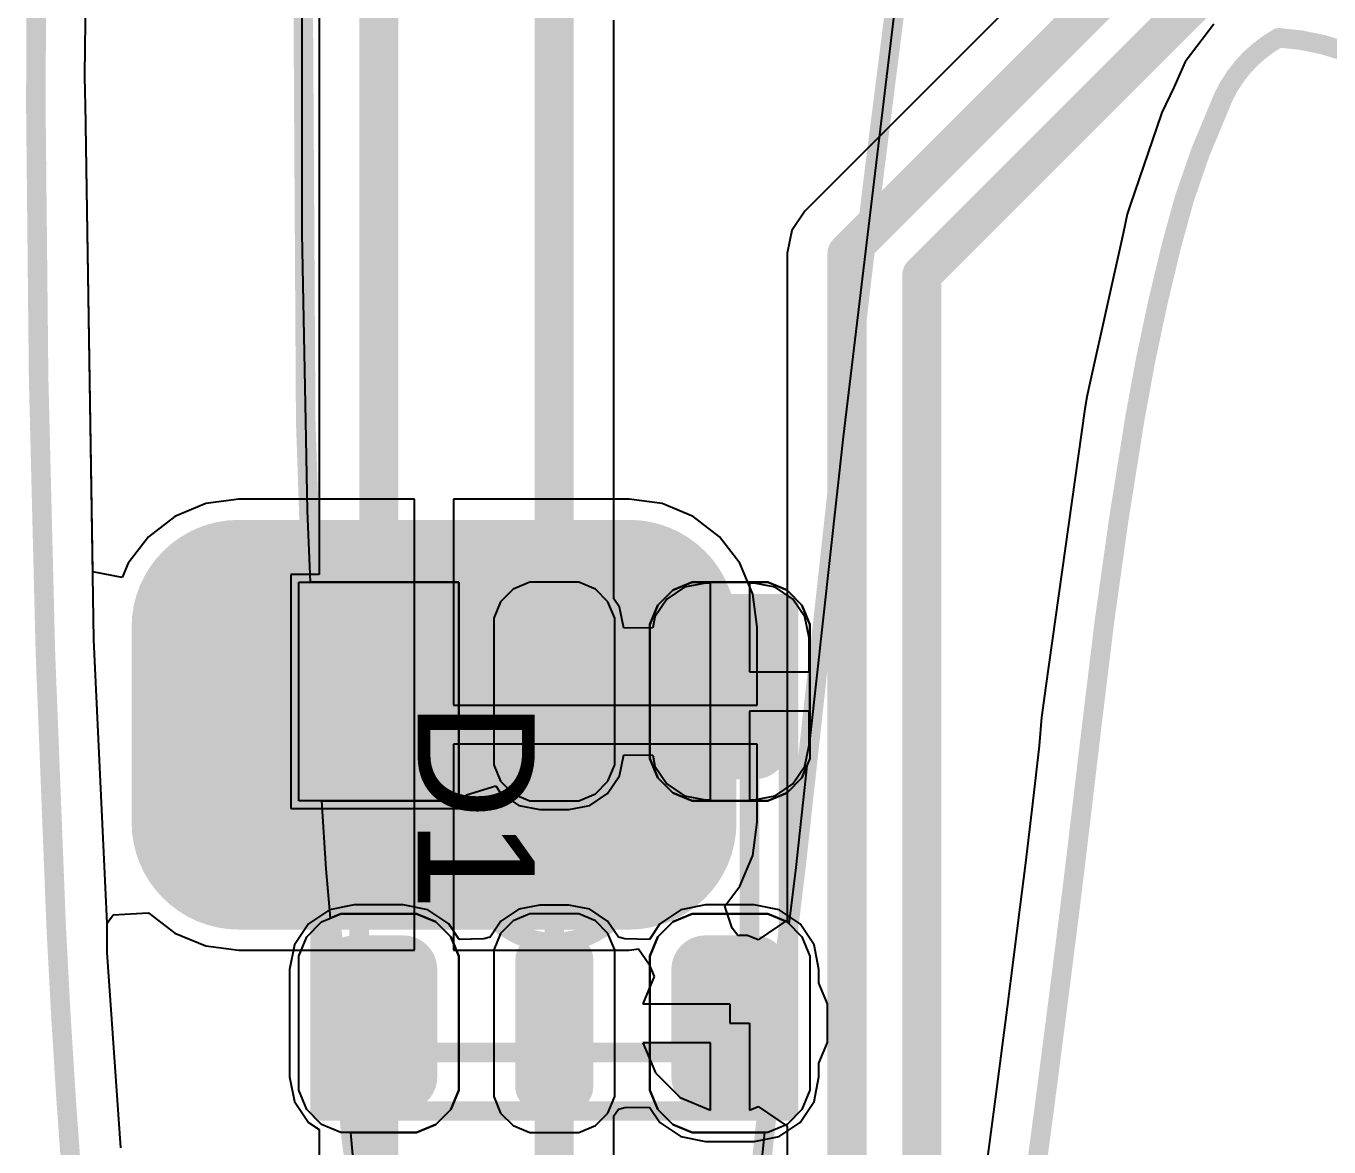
# Model space of a CAD drawing. Header units: inches. Extents: x -52 to 109, y 0 to 35.
# Drawn here: x 0.01 to 6.69, y 4.64 to 10.38 of the extents above; entities that cross this region are included whole.
import ezdxf

# ---------------------------------------------------------------- set-up
doc = ezdxf.new("R2010")
doc.units = ezdxf.units.IN
for name, color, linetype in [('Bottom Layer', 5, 'Continuous'), ('Bottom Solder', 6, 'Continuous'), ('Keep-Out Layer', 6, 'Continuous'), ('Mechanical 1', 6, 'Continuous'), ('Mechanical 4', 56, 'Continuous'), ('Top Component Outline', 56, 'Continuous'), ('Top Courtyard', 56, 'Continuous'), ('Top Layer', 1, 'Continuous'), ('Top Overlay', 2, 'Continuous'), ('Top Paste', 8, 'Continuous'), ('Top Solder', 216, 'Continuous'), ('Via Holes', 16, 'Continuous')]:
    doc.layers.add(name, color=color, linetype=linetype)
doc.styles.add('Arial', font='', dxfattribs={"height": 0.2})
doc.styles.get('Arial').set_extended_font_data('Arial')

# ---------------------------------------------------------------- blocks, each defined once
blk = doc.blocks.new('APA_RGB_LED_2020_432')
at = {"layer": 'Top Layer'}
h = blk.add_hatch(color=1, dxfattribs=at)
edge = h.paths.add_edge_path()
edge.add_arc((-1.125, 1.025), 0.125, 90, 180)
edge.add_line((-1.25, 1.025), (-1.25, 0.775))
edge.add_arc((-1.125, 0.775), 0.125, 180, 270)
edge.add_line((-1.125, 0.65), (-0.575, 0.65))
edge.add_arc((-0.575, 0.775), 0.125, 270, 360)
edge.add_line((-0.45, 0.775), (-0.45, 1.025))
edge.add_arc((-0.575, 1.025), 0.125, 0, 90)
edge.add_line((-0.575, 1.15), (-1.125, 1.15))
h = blk.add_hatch(color=1, dxfattribs=at)
edge = h.paths.add_edge_path()
edge.add_arc((0.575, 1.025), 0.125, 90, 180)
edge.add_line((0.45, 1.025), (0.45, 0.775))
edge.add_arc((0.575, 0.775), 0.125, 180, 270)
edge.add_line((0.575, 0.65), (1.125, 0.65))
edge.add_arc((1.125, 0.775), 0.125, 270, 360)
edge.add_line((1.25, 0.775), (1.25, 1.025))
edge.add_arc((1.125, 1.025), 0.125, 0, 90)
edge.add_line((1.125, 1.15), (0.575, 1.15))
h = blk.add_hatch(color=1, dxfattribs=at)
edge = h.paths.add_edge_path()
edge.add_arc((-1.175, 0.075), 0.075, 90, 180)
edge.add_line((-1.25, 0.075), (-1.25, -0.075))
edge.add_arc((-1.175, -0.075), 0.075, 180, 270)
edge.add_line((-1.175, -0.15), (-0.525, -0.15))
edge.add_arc((-0.525, -0.075), 0.075, 270, 360)
edge.add_line((-0.45, -0.075), (-0.45, 0.075))
edge.add_arc((-0.525, 0.075), 0.075, 0, 90)
edge.add_line((-0.525, 0.15), (-1.175, 0.15))
h = blk.add_hatch(color=1, dxfattribs=at)
edge = h.paths.add_edge_path()
edge.add_arc((0.525, 0.075), 0.075, 90, 180)
edge.add_line((0.45, 0.075), (0.45, -0.075))
edge.add_arc((0.525, -0.075), 0.075, 180, 270)
edge.add_line((0.525, -0.15), (1.175, -0.15))
edge.add_arc((1.175, -0.075), 0.075, 270, 360)
edge.add_line((1.25, -0.075), (1.25, 0.075))
edge.add_arc((1.175, 0.075), 0.075, 0, 90)
edge.add_line((1.175, 0.15), (0.525, 0.15))
blk.add_hatch(color=1, dxfattribs=at).paths.add_polyline_path([(-1.25, -0.65), (-0.45, -0.65), (-0.45, -1.15), (-1.25, -1.15)])
h = blk.add_hatch(color=1, dxfattribs=at)
edge = h.paths.add_edge_path()
edge.add_arc((0.575, -0.775), 0.125, 90, 180)
edge.add_line((0.45, -0.775), (0.45, -1.025))
edge.add_arc((0.575, -1.025), 0.125, 180, 270)
edge.add_line((0.575, -1.15), (1.125, -1.15))
edge.add_arc((1.125, -1.025), 0.125, 270, 360)
edge.add_line((1.25, -1.025), (1.25, -0.775))
edge.add_arc((1.125, -0.775), 0.125, 0, 90)
edge.add_line((1.125, -0.65), (0.575, -0.65))
at = {"layer": 'Top Paste'}
h = blk.add_hatch(color=8, dxfattribs=at)
edge = h.paths.add_edge_path()
edge.add_arc((-1.125, 1.025), 0.125, 90, 180)
edge.add_line((-1.25, 1.025), (-1.25, 0.775))
edge.add_arc((-1.125, 0.775), 0.125, 180, 270)
edge.add_line((-1.125, 0.65), (-0.575, 0.65))
edge.add_arc((-0.575, 0.775), 0.125, 270, 360)
edge.add_line((-0.45, 0.775), (-0.45, 1.025))
edge.add_arc((-0.575, 1.025), 0.125, 0, 90)
edge.add_line((-0.575, 1.15), (-1.125, 1.15))
h = blk.add_hatch(color=8, dxfattribs=at)
edge = h.paths.add_edge_path()
edge.add_arc((0.575, 1.025), 0.125, 90, 180)
edge.add_line((0.45, 1.025), (0.45, 0.775))
edge.add_arc((0.575, 0.775), 0.125, 180, 270)
edge.add_line((0.575, 0.65), (1.125, 0.65))
edge.add_arc((1.125, 0.775), 0.125, 270, 360)
edge.add_line((1.25, 0.775), (1.25, 1.025))
edge.add_arc((1.125, 1.025), 0.125, 0, 90)
edge.add_line((1.125, 1.15), (0.575, 1.15))
h = blk.add_hatch(color=8, dxfattribs=at)
edge = h.paths.add_edge_path()
edge.add_arc((-1.175, 0.075), 0.075, 90, 180)
edge.add_line((-1.25, 0.075), (-1.25, -0.075))
edge.add_arc((-1.175, -0.075), 0.075, 180, 270)
edge.add_line((-1.175, -0.15), (-0.525, -0.15))
edge.add_arc((-0.525, -0.075), 0.075, 270, 360)
edge.add_line((-0.45, -0.075), (-0.45, 0.075))
edge.add_arc((-0.525, 0.075), 0.075, 0, 90)
edge.add_line((-0.525, 0.15), (-1.175, 0.15))
h = blk.add_hatch(color=8, dxfattribs=at)
edge = h.paths.add_edge_path()
edge.add_arc((0.525, 0.075), 0.075, 90, 180)
edge.add_line((0.45, 0.075), (0.45, -0.075))
edge.add_arc((0.525, -0.075), 0.075, 180, 270)
edge.add_line((0.525, -0.15), (1.175, -0.15))
edge.add_arc((1.175, -0.075), 0.075, 270, 360)
edge.add_line((1.25, -0.075), (1.25, 0.075))
edge.add_arc((1.175, 0.075), 0.075, 0, 90)
edge.add_line((1.175, 0.15), (0.525, 0.15))
blk.add_hatch(color=8, dxfattribs=at).paths.add_polyline_path([(-1.25, -0.65), (-0.45, -0.65), (-0.45, -1.15), (-1.25, -1.15)])
h = blk.add_hatch(color=8, dxfattribs=at)
edge = h.paths.add_edge_path()
edge.add_arc((0.575, -0.775), 0.125, 90, 180)
edge.add_line((0.45, -0.775), (0.45, -1.025))
edge.add_arc((0.575, -1.025), 0.125, 180, 270)
edge.add_line((0.575, -1.15), (1.125, -1.15))
edge.add_arc((1.125, -1.025), 0.125, 270, 360)
edge.add_line((1.25, -1.025), (1.25, -0.775))
edge.add_arc((1.125, -0.775), 0.125, 0, 90)
edge.add_line((1.125, -0.65), (0.575, -0.65))
at = {"layer": 'Top Solder'}
h = blk.add_hatch(color=216, dxfattribs=at)
edge = h.paths.add_edge_path()
edge.add_arc((-1.125, 1.025), 0.175, 90, 180)
edge.add_line((-1.3, 1.025), (-1.3, 0.775))
edge.add_arc((-1.125, 0.775), 0.175, 180, 270)
edge.add_line((-1.125, 0.6), (-0.575, 0.6))
edge.add_arc((-0.575, 0.775), 0.175, 270, 360)
edge.add_line((-0.4, 0.775), (-0.4, 1.025))
edge.add_arc((-0.575, 1.025), 0.175, 0, 90)
edge.add_line((-0.575, 1.2), (-1.125, 1.2))
h = blk.add_hatch(color=216, dxfattribs=at)
edge = h.paths.add_edge_path()
edge.add_arc((0.575, 1.025), 0.175, 90, 180)
edge.add_line((0.4, 1.025), (0.4, 0.775))
edge.add_arc((0.575, 0.775), 0.175, 180, 270)
edge.add_line((0.575, 0.6), (1.125, 0.6))
edge.add_arc((1.125, 0.775), 0.175, 270, 360)
edge.add_line((1.3, 0.775), (1.3, 1.025))
edge.add_arc((1.125, 1.025), 0.175, 0, 90)
edge.add_line((1.125, 1.2), (0.575, 1.2))
h = blk.add_hatch(color=216, dxfattribs=at)
edge = h.paths.add_edge_path()
edge.add_arc((-1.175, 0.075), 0.125, 90, 180)
edge.add_line((-1.3, 0.075), (-1.3, -0.075))
edge.add_arc((-1.175, -0.075), 0.125, 180, 270)
edge.add_line((-1.175, -0.2), (-0.525, -0.2))
edge.add_arc((-0.525, -0.075), 0.125, 270, 360)
edge.add_line((-0.4, -0.075), (-0.4, 0.075))
edge.add_arc((-0.525, 0.075), 0.125, 0, 90)
edge.add_line((-0.525, 0.2), (-1.175, 0.2))
h = blk.add_hatch(color=216, dxfattribs=at)
edge = h.paths.add_edge_path()
edge.add_arc((0.525, 0.075), 0.125, 90, 180)
edge.add_line((0.4, 0.075), (0.4, -0.075))
edge.add_arc((0.525, -0.075), 0.125, 180, 270)
edge.add_line((0.525, -0.2), (1.175, -0.2))
edge.add_arc((1.175, -0.075), 0.125, 270, 360)
edge.add_line((1.3, -0.075), (1.3, 0.075))
edge.add_arc((1.175, 0.075), 0.125, 0, 90)
edge.add_line((1.175, 0.2), (0.525, 0.2))
blk.add_hatch(color=216, dxfattribs=at).paths.add_polyline_path([(-1.3, -0.6), (-0.4, -0.6), (-0.4, -1.2), (-1.3, -1.2)])
h = blk.add_hatch(color=216, dxfattribs=at)
edge = h.paths.add_edge_path()
edge.add_arc((0.575, -0.775), 0.175, 90, 180)
edge.add_line((0.4, -0.775), (0.4, -1.025))
edge.add_arc((0.575, -1.025), 0.175, 180, 270)
edge.add_line((0.575, -1.2), (1.125, -1.2))
edge.add_arc((1.125, -1.025), 0.175, 270, 360)
edge.add_line((1.3, -1.025), (1.3, -0.775))
edge.add_arc((1.125, -0.775), 0.175, 0, 90)
edge.add_line((1.125, -0.6), (0.575, -0.6))
at = {"layer": 'Top Component Outline'}
for points in [[(1, 1, 0.1, 0.1, 0), (-1, 1, 0.1, 0.1, 0)], [(-1, -1, 0.1, 0.1, 0), (-1, 1, 0.1, 0.1, 0)], [(1, -1, 0.1, 0.1, 0), (1, 1, 0.1, 0.1, 0)], [(1, -1, 0.1, 0.1, 0), (-1, -1, 0.1, 0.1, 0)]]:
    blk.add_lwpolyline(points, format="xyseb", dxfattribs=at)
for points in [[(-1.025, 1, 0.05, 0.05, 1), (-0.975, 1, 0.05, 0.05, 1)], [(-1.025, 1, 0.05, 0.05, 1), (-0.975, 1, 0.05, 0.05, 1)], [(0.975, 1, 0.05, 0.05, 1), (1.025, 1, 0.05, 0.05, 1)], [(0.975, 1, 0.05, 0.05, 1), (1.025, 1, 0.05, 0.05, 1)], [(-1.025, -1, 0.05, 0.05, 1), (-0.975, -1, 0.05, 0.05, 1)], [(-1.025, -1, 0.05, 0.05, 1), (-0.975, -1, 0.05, 0.05, 1)], [(0.975, -1, 0.05, 0.05, 1), (1.025, -1, 0.05, 0.05, 1)], [(0.975, -1, 0.05, 0.05, 1), (1.025, -1, 0.05, 0.05, 1)]]:
    blk.add_lwpolyline(points, format="xyseb", close=True, dxfattribs=at)
at = {"layer": 'Top Courtyard'}
for points in [[(-1.3, -1.2, 0.1, 0.1, 0), (-1.3, 1.2, 0.1, 0.1, 0)], [(1.3, 1.2, 0.1, 0.1, 0), (-1.3, 1.2, 0.1, 0.1, 0)], [(1.3, -1.2, 0.1, 0.1, 0), (1.3, 1.2, 0.1, 0.1, 0)], [(0, -0.5, 0.1, 0.1, 0), (0, 0.5, 0.1, 0.1, 0)], [(0.5, 0, 0.1, 0.1, 0), (-0.5, 0, 0.1, 0.1, 0)], [(1.3, -1.2, 0.1, 0.1, 0), (-1.3, -1.2, 0.1, 0.1, 0)]]:
    blk.add_lwpolyline(points, format="xyseb", dxfattribs=at)
for points in [[(-1.325, 1.2, 0.05, 0.05, 1), (-1.275, 1.2, 0.05, 0.05, 1)], [(-1.325, 1.2, 0.05, 0.05, 1), (-1.275, 1.2, 0.05, 0.05, 1)], [(1.275, 1.2, 0.05, 0.05, 1), (1.325, 1.2, 0.05, 0.05, 1)], [(1.275, 1.2, 0.05, 0.05, 1), (1.325, 1.2, 0.05, 0.05, 1)], [(-0.025, 0.5, 0.05, 0.05, 1), (0.025, 0.5, 0.05, 0.05, 1)], [(-0.525, 0, 0.05, 0.05, 1), (-0.475, 0, 0.05, 0.05, 1)], [(0.475, 0, 0.05, 0.05, 1), (0.525, 0, 0.05, 0.05, 1)], [(-0.025, -0.5, 0.05, 0.05, 1), (0.025, -0.5, 0.05, 0.05, 1)], [(-1.325, -1.2, 0.05, 0.05, 1), (-1.275, -1.2, 0.05, 0.05, 1)], [(-1.325, -1.2, 0.05, 0.05, 1), (-1.275, -1.2, 0.05, 0.05, 1)], [(1.275, -1.2, 0.05, 0.05, 1), (1.325, -1.2, 0.05, 0.05, 1)], [(1.275, -1.2, 0.05, 0.05, 1), (1.325, -1.2, 0.05, 0.05, 1)]]:
    blk.add_lwpolyline(points, format="xyseb", close=True, dxfattribs=at)
at = {"layer": 'Top Overlay'}
for p, q in [((-1.3689, 1.1929), (-1.2929, 1.2689)), ((-1.2929, 1.2689), (-1.1937, 1.31)), ((-1.1937, 1.31), (-1.14, 1.31)), ((-1.14, 1.31), (-1.14, 1.31)), ((-1.14, 1.31), (-0.56, 1.31)), ((-0.56, 1.31), (-0.5063, 1.31)), ((-0.5063, 1.31), (-0.4071, 1.2689)), ((-0.4071, 1.2689), (-0.3311, 1.1929)), ((0.3311, 1.1929), (0.4071, 1.2689)), ((0.4071, 1.2689), (0.5063, 1.31)), ((0.5063, 1.31), (0.56, 1.31)), ((0.56, 1.31), (0.56, 1.31)), ((0.56, 1.31), (1.14, 1.31)), ((1.14, 1.31), (1.1937, 1.31)), ((1.1937, 1.31), (1.2929, 1.2689)), ((1.2929, 1.2689), (1.3689, 1.1929)), ((-1.41, 1.0937), (-1.3689, 1.1929)), ((-0.3311, 1.1929), (-0.29, 1.0937)), ((0.29, 1.0937), (0.3311, 1.1929)), ((1.3689, 1.1929), (1.41, 1.0937)), ((-1.41, 1.04), (-1.41, 1.0937)), ((-0.29, 1.0937), (-0.29, 1.04)), ((0.29, 1.04), (0.29, 1.0937)), ((1.41, 1.0937), (1.41, 1.04)), ((-1.41, 0.76), (-1.41, 1.04)), ((-0.29, 1.04), (-0.29, 1.04)), ((-0.29, 1.04), (-0.29, 0.76)), ((0.29, 0.76), (0.29, 1.04)), ((1.41, 1.04), (1.41, 1.04)), ((1.41, 1.04), (1.41, 0.76)), ((-1.41, 0.76), (-1.41, 0.76)), ((-1.41, 0.7063), (-1.41, 0.76)), ((-0.29, 0.76), (-0.29, 0.7063)), ((0.29, 0.76), (0.29, 0.76)), ((0.29, 0.7063), (0.29, 0.76)), ((1.41, 0.76), (1.41, 0.7063)), ((-1.3689, 0.6071), (-1.41, 0.7063)), ((-0.29, 0.7063), (-0.3311, 0.6071)), ((0.3311, 0.6071), (0.29, 0.7063)), ((1.41, 0.7063), (1.3689, 0.6071)), ((-1.2929, 0.5311), (-1.3689, 0.6071)), ((-0.3311, 0.6071), (-0.4071, 0.5311)), ((0.4071, 0.5311), (0.3311, 0.6071)), ((1.3689, 0.6071), (1.2929, 0.5311)), ((-1.1937, 0.49), (-1.2929, 0.5311)), ((-1.14, 0.49), (-1.1937, 0.49)), ((-0.56, 0.49), (-1.14, 0.49)), ((-0.5063, 0.49), (-0.56, 0.49)), ((-0.56, 0.49), (-0.56, 0.49)), ((-0.4071, 0.5311), (-0.5063, 0.49)), ((0.5063, 0.49), (0.4071, 0.5311)), ((0.56, 0.49), (0.5063, 0.49)), ((1.14, 0.49), (0.56, 0.49)), ((1.1937, 0.49), (1.14, 0.49)), ((1.14, 0.49), (1.14, 0.49)), ((1.2929, 0.5311), (1.1937, 0.49)), ((-1.3103, 0.275), (-1.375, 0.2103)), ((-1.2258, 0.31), (-1.3103, 0.275)), ((-1.18, 0.31), (-1.2258, 0.31)), ((-0.52, 0.31), (-1.18, 0.31)), ((-0.4742, 0.31), (-0.52, 0.31)), ((-0.52, 0.31), (-0.52, 0.31)), ((-0.3897, 0.275), (-0.4742, 0.31)), ((-0.325, 0.2103), (-0.3897, 0.275)), ((0.3897, 0.275), (0.325, 0.2103)), ((0.4743, 0.31), (0.3897, 0.275)), ((0.52, 0.31), (0.4743, 0.31)), ((1.18, 0.31), (0.52, 0.31)), ((1.2258, 0.31), (1.18, 0.31)), ((1.18, 0.31), (1.18, 0.31)), ((1.3103, 0.275), (1.2258, 0.31)), ((1.375, 0.2103), (1.3103, 0.275)), ((-1.375, 0.2103), (-1.41, 0.1257)), ((-0.29, 0.1257), (-0.325, 0.2103)), ((0.325, 0.2103), (0.29, 0.1257)), ((1.41, 0.1257), (1.375, 0.2103)), ((-1.41, 0.1257), (-1.41, 0.08)), ((-1.41, 0.08), (-1.41, -0.08)), ((-1.41, 0.08), (-1.41, 0.08)), ((-0.29, 0.08), (-0.29, 0.1257)), ((-0.29, -0.08), (-0.29, 0.08)), ((0.29, 0.1257), (0.29, 0.08)), ((0.29, 0.08), (0.29, -0.08)), ((0.29, 0.08), (0.29, 0.08)), ((1.41, 0.08), (1.41, 0.1257)), ((1.41, -0.08), (1.41, 0.08)), ((-1.41, -0.08), (-1.41, -0.1258)), ((-1.41, -0.1258), (-1.375, -0.2103)), ((-0.325, -0.2103), (-0.29, -0.1258)), ((-0.29, -0.1258), (-0.29, -0.08)), ((-0.29, -0.08), (-0.29, -0.08)), ((0.29, -0.08), (0.29, -0.1258)), ((0.29, -0.1258), (0.325, -0.2103)), ((1.375, -0.2103), (1.41, -0.1258)), ((1.41, -0.1258), (1.41, -0.08)), ((1.41, -0.08), (1.41, -0.08)), ((-1.375, -0.2103), (-1.3103, -0.275)), ((-0.3897, -0.275), (-0.325, -0.2103)), ((0.325, -0.2103), (0.3897, -0.275)), ((1.3103, -0.275), (1.375, -0.2103)), ((-1.3103, -0.275), (-1.2258, -0.31)), ((-1.2258, -0.31), (-1.18, -0.31)), ((-1.18, -0.31), (-1.18, -0.31)), ((-1.18, -0.31), (-0.52, -0.31)), ((-0.52, -0.31), (-0.4742, -0.31)), ((-0.4742, -0.31), (-0.3897, -0.275)), ((0.3897, -0.275), (0.4743, -0.31)), ((0.4743, -0.31), (0.52, -0.31)), ((0.52, -0.31), (0.52, -0.31)), ((0.52, -0.31), (1.18, -0.31)), ((1.18, -0.31), (1.2258, -0.31)), ((1.2258, -0.31), (1.3103, -0.275)), ((-1.41, -1.31), (-1.41, -0.49)), ((-1.41, -0.49), (-0.29, -0.49)), ((-0.29, -0.49), (-0.29, -1.31)), ((0.3311, -0.6071), (0.4071, -0.5311)), ((0.4071, -0.5311), (0.5063, -0.49)), ((0.5063, -0.49), (0.56, -0.49)), ((0.56, -0.49), (0.56, -0.49)), ((0.56, -0.49), (1.14, -0.49)), ((1.14, -0.49), (1.1937, -0.49)), ((1.1937, -0.49), (1.2929, -0.5311)), ((1.2929, -0.5311), (1.3689, -0.6071)), ((0.29, -0.7063), (0.3311, -0.6071)), ((1.3689, -0.6071), (1.41, -0.7063)), ((0.29, -0.76), (0.29, -0.7063)), ((1.41, -0.7063), (1.41, -0.76)), ((0.29, -1.04), (0.29, -0.76)), ((1.41, -0.76), (1.41, -0.76)), ((1.41, -0.76), (1.41, -1.04)), ((0.29, -1.04), (0.29, -1.04)), ((0.29, -1.0937), (0.29, -1.04)), ((1.41, -1.04), (1.41, -1.0937)), ((0.3311, -1.1929), (0.29, -1.0937)), ((1.41, -1.0937), (1.3689, -1.1929)), ((0.4071, -1.2689), (0.3311, -1.1929)), ((1.3689, -1.1929), (1.2929, -1.2689)), ((-0.29, -1.31), (-1.41, -1.31)), ((0.5063, -1.31), (0.4071, -1.2689)), ((0.56, -1.31), (0.5063, -1.31)), ((1.14, -1.31), (0.56, -1.31)), ((1.1937, -1.31), (1.14, -1.31)), ((1.14, -1.31), (1.14, -1.31)), ((1.2929, -1.2689), (1.1937, -1.31))]:
    blk.add_line(p, q, dxfattribs=at)
at = {"layer": 'Top Courtyard', "style": 'Arial'}
blk.add_text('D1', height=0.6, dxfattribs=at).set_placement((-0.8, -0.7))

msp = doc.modelspace()

# ---------------------------------------------------------------- hatches: boundary and pattern name
at = {"layer": 'Bottom Layer'}
h = msp.add_hatch(color=5, dxfattribs=at)
edge = h.paths.add_edge_path()
edge.add_arc((1.1, 7.3), 0.5, 90, 180)
edge.add_line((0.6, 7.3), (0.6, 6.3))
edge.add_arc((1.1, 6.3), 0.5, 180, 270)
edge.add_line((1.1, 5.8), (3.1, 5.8))
edge.add_arc((3.1, 6.3), 0.5, 270, 360)
edge.add_line((3.6, 6.3), (3.6, 7.3))
edge.add_arc((3.1, 7.3), 0.5, 0, 90)
edge.add_line((3.1, 7.8), (1.1, 7.8))
h = msp.add_hatch(color=5, dxfattribs=at)
edge = h.paths.add_edge_path()
edge.add_arc((3.6164, 5.2702), 0.3, 0, 360)
at = {"layer": 'Bottom Solder'}
h = msp.add_hatch(color=6, dxfattribs=at)
edge = h.paths.add_edge_path()
edge.add_arc((1.1, 7.3), 0.55, 90, 180)
edge.add_line((0.55, 7.3), (0.55, 6.3))
edge.add_arc((1.1, 6.3), 0.55, 180, 270)
edge.add_line((1.1, 5.75), (3.1, 5.75))
edge.add_arc((3.1, 6.3), 0.55, 270, 360)
edge.add_line((3.65, 6.3), (3.65, 7.3))
edge.add_arc((3.1, 7.3), 0.55, 0, 90)
edge.add_line((3.1, 7.85), (1.1, 7.85))
at = {"layer": 'Top Layer'}
h = msp.add_hatch(color=1, dxfattribs=at)
edge = h.paths.add_edge_path()
edge.add_arc((3.6164, 5.2702), 0.3, 0, 360)
at = {"layer": 'Via Holes'}
h = msp.add_hatch(color=7, dxfattribs=at)
edge = h.paths.add_edge_path()
edge.add_arc((3.6164, 5.2702), 0.15, 0, 360)

# ---------------------------------------------------------------- linework, layer by layer
at = {"layer": 'Bottom Layer'}
for p, q in [((0.3102, 10.1314), (0.3577, 13.2754)), ((5.9837, 11.4163), (4.0001, 9.4327)), ((0.3126, 10.0364), (0.3102, 10.1314)), ((0.3141, 9.9828), (0.3126, 10.0364)), ((0.3141, 9.9822), (0.3141, 9.9828)), ((0.3141, 9.9819), (0.3141, 9.9822)), ((0.3517, 7.584), (0.3141, 9.9819)), ((4.0001, 9.4327), (3.9338, 9.3334)), ((3.9338, 9.3334), (3.9105, 9.2164)), ((3.9105, 9.2164), (3.9105, 9.2164)), ((3.9105, 9.2164), (3.9105, 5.7978)), ((1.1, 7.9556), (0.9303, 7.9333)), ((2, 7.9556), (1.1, 7.9556)), ((2, 6.8), (2, 7.9556)), ((3.1, 7.9556), (2.2, 7.9556)), ((2.2, 7.9556), (2.2, 6.9)), ((3.2697, 7.9333), (3.1, 7.9556)), ((0.9303, 7.9333), (0.7722, 7.8678)), ((3.4278, 7.8678), (3.2697, 7.9333)), ((0.7722, 7.8678), (0.6364, 7.7636)), ((3.5636, 7.7636), (3.4278, 7.8678)), ((0.6364, 7.7636), (0.5322, 7.6278)), ((3.6678, 7.6278), (3.5636, 7.7636)), ((0.5322, 7.6278), (0.5022, 7.5553)), ((3.7333, 7.4697), (3.6678, 7.6278)), ((0.5022, 7.5553), (0.3517, 7.584)), ((3.7556, 7.3), (3.7333, 7.4697)), ((3.7556, 6.9), (3.7556, 7.3)), ((2.2, 6.9), (3.7556, 6.9)), ((2, 5.6444), (2, 6.8)), ((3.7556, 6.7), (2.2, 6.7)), ((2.2, 6.7), (2.2, 5.6444)), ((3.7556, 6.3), (3.7556, 6.7)), ((3.7333, 6.1303), (3.7556, 6.3)), ((3.6678, 5.9722), (3.7333, 6.1303)), ((3.5895, 5.8702), (3.6678, 5.9722)), ((0.4256, 5.7836), (0.4559, 5.8253)), ((0.4559, 5.8253), (0.6354, 5.8364)), ((0.6354, 5.8364), (0.6385, 5.8348)), ((0.6385, 5.8348), (0.7722, 5.7322)), ((3.6273, 5.7567), (3.5895, 5.8702)), ((0.4255, 5.6334), (0.4256, 5.7836)), ((3.6565, 5.7202), (3.6273, 5.7567)), ((3.9105, 5.7978), (3.7605, 5.6976)), ((0.7722, 5.7322), (0.9303, 5.6667)), ((3.7059, 5.7202), (3.6565, 5.7202)), ((3.7605, 5.6976), (3.7059, 5.7202)), ((0.495, 4.6323), (0.4255, 5.6334)), ((0.9303, 5.6667), (1.1, 5.6444)), ((1.1, 5.6444), (2, 5.6444)), ((2.2, 5.6444), (3.1, 5.6444)), ((3.1, 5.6444), (3.1484, 5.6508)), ((3.1484, 5.6508), (3.2008, 5.5746)), ((3.2008, 5.5746), (3.2286, 5.51)), ((3.2286, 5.51), (3.1707, 5.3702)), ((3.1707, 5.3702), (3.6164, 5.3702)), ((3.6164, 5.3702), (3.6164, 5.2702)), ((3.6164, 5.2702), (3.7164, 5.2702)), ((3.7164, 5.2702), (3.7164, 4.8246)), ((3.5164, 5.1702), (3.1707, 5.1702)), ((3.1707, 5.1702), (3.2349, 5.0153)), ((3.5164, 4.8246), (3.5164, 5.1702)), ((3.2349, 5.0153), (3.3615, 4.8887)), ((3.3615, 4.8887), (3.5164, 4.8246)), ((3.7164, 4.8246), (3.7605, 4.8428)), ((3.7605, 4.8428), (3.9105, 4.7426)), ((3.9105, 4.7426), (3.9105, 4.5431))]:
    msp.add_line(p, q, dxfattribs=at)
for points in [[(4.2164, 9.2164, 0.2, 0.2, 0), (6.2, 11.2, 0.2, 0.2, 0)], [(4.6, 9.105, 0.2, 0.2, 0), (6.295, 10.8, 0.2, 0.2, 0)], [(4.2164, 4.4164, 0.2, 0.2, 0), (4.2164, 9.2164, 0.2, 0.2, 0)], [(4.6, 3.7, 0.2, 0.2, 0), (4.6, 9.105, 0.2, 0.2, 0)]]:
    msp.add_lwpolyline(points, format="xyseb", dxfattribs=at)
for points in [[(4.1664, 9.2164, 0.1, 0.1, 1), (4.2664, 9.2164, 0.1, 0.1, 1)], [(4.1664, 9.2164, 0.1, 0.1, 1), (4.2664, 9.2164, 0.1, 0.1, 1)], [(4.55, 9.105, 0.1, 0.1, 1), (4.65, 9.105, 0.1, 0.1, 1)], [(4.55, 9.105, 0.1, 0.1, 1), (4.65, 9.105, 0.1, 0.1, 1)]]:
    msp.add_lwpolyline(points, format="xyseb", close=True, dxfattribs=at)
at = {"layer": 'Keep-Out Layer'}
for points in [[(0.0592, 9.9822, 0.1, 0.1, -0.009028), (0.1229, 13.7701, 0.1, 0.1, 0)], [(6.1223, 9.9613, 0.1, 0.1, -0.180183), (6.4282, 10.3206, 0.1, 0.1, 0)], [(6.4282, 10.3207, 0.1, 0.1, -0.242329), (7.3846, 9.7549, 0.1, 0.1, 0)], [(0.1632, 5.7714, 0.1, 0.1, -0.010887), (0.0592, 9.9822, 0.1, 0.1, 0)], [(5.8787, 9.2539, 0.1, 0.1, -0.047451), (6.1223, 9.9613, 0.1, 0.1, 0)], [(5.6925, 8.3751, 0.1, 0.1, -0.019751), (5.8787, 9.2539, 0.1, 0.1, 0)], [(5.4725, 6.81, 0.1, 0.1, -0.013909), (5.6925, 8.3751, 0.1, 0.1, 0)], [(5.4196, 6.3637, 0.1, 0.1, 0), (5.4725, 6.81, 0.1, 0.1, 0)], [(5.3835, 6.0616, 0.1, 0.1, 0), (5.4196, 6.3637, 0.1, 0.1, 0)], [(5.3556, 5.8336, 0.1, 0.1, 0), (5.3835, 6.0616, 0.1, 0.1, 0)], [(5.2902, 5.3195, 0.1, 0.1, 0), (5.3556, 5.8336, 0.1, 0.1, 0)], [(0.2442, 4.4674, 0.1, 0.1, -0.00717), (0.1632, 5.7714, 0.1, 0.1, 0)], [(5.2324, 4.8724, 0.1, 0.1, 0), (5.2902, 5.3195, 0.1, 0.1, 0)], [(5.1529, 4.2778, 0.1, 0.1, 0), (5.2324, 4.8724, 0.1, 0.1, 0)]]:
    msp.add_lwpolyline(points, format="xyseb", dxfattribs=at)
for points in [[(6.4032, 10.3207, 0.05, 0.05, 1), (6.4532, 10.3207, 0.05, 0.05, 1)], [(6.4032, 10.3206, 0.05, 0.05, 1), (6.4532, 10.3206, 0.05, 0.05, 1)], [(0.0342, 9.9822, 0.05, 0.05, 1), (0.0842, 9.9822, 0.05, 0.05, 1)], [(0.0342, 9.9822, 0.05, 0.05, 1), (0.0842, 9.9822, 0.05, 0.05, 1)], [(6.0973, 9.9613, 0.05, 0.05, 1), (6.1473, 9.9613, 0.05, 0.05, 1)], [(6.0973, 9.9613, 0.05, 0.05, 1), (6.1473, 9.9613, 0.05, 0.05, 1)], [(5.8537, 9.2539, 0.05, 0.05, 1), (5.9037, 9.2539, 0.05, 0.05, 1)], [(5.8537, 9.2539, 0.05, 0.05, 1), (5.9037, 9.2539, 0.05, 0.05, 1)], [(5.6675, 8.3751, 0.05, 0.05, 1), (5.7175, 8.3751, 0.05, 0.05, 1)], [(5.6675, 8.3751, 0.05, 0.05, 1), (5.7175, 8.3751, 0.05, 0.05, 1)], [(5.4475, 6.81, 0.05, 0.05, 1), (5.4975, 6.81, 0.05, 0.05, 1)], [(5.4475, 6.81, 0.05, 0.05, 1), (5.4975, 6.81, 0.05, 0.05, 1)], [(5.3946, 6.3637, 0.05, 0.05, 1), (5.4446, 6.3637, 0.05, 0.05, 1)], [(5.3946, 6.3637, 0.05, 0.05, 1), (5.4446, 6.3637, 0.05, 0.05, 1)], [(5.3585, 6.0616, 0.05, 0.05, 1), (5.4085, 6.0616, 0.05, 0.05, 1)], [(5.3585, 6.0616, 0.05, 0.05, 1), (5.4085, 6.0616, 0.05, 0.05, 1)], [(5.3306, 5.8336, 0.05, 0.05, 1), (5.3806, 5.8336, 0.05, 0.05, 1)], [(5.3306, 5.8336, 0.05, 0.05, 1), (5.3806, 5.8336, 0.05, 0.05, 1)], [(0.1382, 5.7714, 0.05, 0.05, 1), (0.1882, 5.7714, 0.05, 0.05, 1)], [(0.1382, 5.7714, 0.05, 0.05, 1), (0.1882, 5.7714, 0.05, 0.05, 1)], [(5.2652, 5.3195, 0.05, 0.05, 1), (5.3152, 5.3195, 0.05, 0.05, 1)], [(5.2652, 5.3195, 0.05, 0.05, 1), (5.3152, 5.3195, 0.05, 0.05, 1)], [(5.2074, 4.8724, 0.05, 0.05, 1), (5.2574, 4.8724, 0.05, 0.05, 1)], [(5.2074, 4.8724, 0.05, 0.05, 1), (5.2574, 4.8724, 0.05, 0.05, 1)]]:
    msp.add_lwpolyline(points, format="xyseb", close=True, dxfattribs=at)
at = {"layer": 'Mechanical 1'}
for points in [[(2.4077, 6.4289, 0.1, 0.1, -0.303348), (2.8834, 6.5235, 0.1, 0.1, 0)], [(2.8834, 6.5235, 0.1, 0.1, -0.303347), (3.1529, 6.1202, 0.1, 0.1, 0)], [(2.3131, 5.9532, 0.1, 0.1, -0.303346), (2.4077, 6.4289, 0.1, 0.1, 0)], [(3.1529, 6.1202, 0.1, 0.1, -0.19891), (3.025, 5.8116, 0.1, 0.1, 0)], [(2.7164, 5.6837, 0.1, 0.1, -0.303346), (2.3131, 5.9532, 0.1, 0.1, 0)], [(3.025, 5.8116, 0.1, 0.1, -0.198912), (2.7164, 5.6837, 0.1, 0.1, 0)]]:
    msp.add_lwpolyline(points, format="xyseb", dxfattribs=at)
for points in [[(2.8584, 6.5235, 0.05, 0.05, 1), (2.9084, 6.5235, 0.05, 0.05, 1)], [(2.8584, 6.5235, 0.05, 0.05, 1), (2.9084, 6.5235, 0.05, 0.05, 1)], [(2.3827, 6.4289, 0.05, 0.05, 1), (2.4327, 6.4289, 0.05, 0.05, 1)], [(2.3827, 6.4289, 0.05, 0.05, 1), (2.4327, 6.4289, 0.05, 0.05, 1)], [(3.1279, 6.1202, 0.05, 0.05, 1), (3.1779, 6.1202, 0.05, 0.05, 1)], [(3.1279, 6.1202, 0.05, 0.05, 1), (3.1779, 6.1202, 0.05, 0.05, 1)], [(2.2881, 5.9532, 0.05, 0.05, 1), (2.3381, 5.9532, 0.05, 0.05, 1)], [(2.2881, 5.9532, 0.05, 0.05, 1), (2.3381, 5.9532, 0.05, 0.05, 1)], [(3, 5.8116, 0.05, 0.05, 1), (3.05, 5.8116, 0.05, 0.05, 1)], [(3, 5.8116, 0.05, 0.05, 1), (3.05, 5.8116, 0.05, 0.05, 1)], [(2.6914, 5.6837, 0.05, 0.05, 1), (2.7414, 5.6837, 0.05, 0.05, 1)], [(2.6914, 5.6837, 0.05, 0.05, 1), (2.7414, 5.6837, 0.05, 0.05, 1)]]:
    msp.add_lwpolyline(points, format="xyseb", close=True, dxfattribs=at)
at = {"layer": 'Mechanical 4'}
for points in [[(1.4423, 8.3559, 0.1, 0.1, -0.019485), (1.596, 16.0437, 0.1, 0.1, 0)], [(0.0592, 9.9822, 0.1, 0.1, -0.009028), (0.1229, 13.7701, 0.1, 0.1, 0)], [(4.3454, 9.5473, 0.1, 0.1, 0), (4.7155, 12.4713, 0.1, 0.1, 0)], [(6.1223, 9.9613, 0.1, 0.1, -0.180183), (6.4282, 10.3206, 0.1, 0.1, 0)], [(6.4282, 10.3207, 0.1, 0.1, -0.242329), (7.3846, 9.7549, 0.1, 0.1, 0)], [(0.1632, 5.7714, 0.1, 0.1, -0.010887), (0.0592, 9.9822, 0.1, 0.1, 0)], [(5.8787, 9.2539, 0.1, 0.1, -0.047451), (6.1223, 9.9613, 0.1, 0.1, 0)], [(4.1974, 8.2751, 0.1, 0.1, 0), (4.3454, 9.5473, 0.1, 0.1, 0)], [(5.6925, 8.3751, 0.1, 0.1, -0.019751), (5.8787, 9.2539, 0.1, 0.1, 0)], [(5.4725, 6.81, 0.1, 0.1, -0.013909), (5.6925, 8.3751, 0.1, 0.1, 0)], [(1.6749, 4.6898, 0.1, 0.1, -0.022105), (1.4423, 8.3559, 0.1, 0.1, 0)], [(3.9542, 6.0682, 0.1, 0.1, 0), (4.1974, 8.2751, 0.1, 0.1, 0)], [(5.4196, 6.3637, 0.1, 0.1, 0), (5.4725, 6.81, 0.1, 0.1, 0)], [(5.3835, 6.0616, 0.1, 0.1, 0), (5.4196, 6.3637, 0.1, 0.1, 0)], [(3.7489, 4.2894, 0.1, 0.1, -0.004419), (3.9542, 6.0682, 0.1, 0.1, 0)], [(5.3556, 5.8336, 0.1, 0.1, 0), (5.3835, 6.0616, 0.1, 0.1, 0)], [(5.2902, 5.3195, 0.1, 0.1, 0), (5.3556, 5.8336, 0.1, 0.1, 0)], [(0.2442, 4.4674, 0.1, 0.1, -0.00717), (0.1632, 5.7714, 0.1, 0.1, 0)], [(5.2324, 4.8724, 0.1, 0.1, 0), (5.2902, 5.3195, 0.1, 0.1, 0)], [(5.1529, 4.2778, 0.1, 0.1, 0), (5.2324, 4.8724, 0.1, 0.1, 0)], [(2.2695, 1.9178, 0.1, 0.1, -0.062165), (1.6749, 4.6898, 0.1, 0.1, 0)]]:
    msp.add_lwpolyline(points, format="xyseb", dxfattribs=at)
for points in [[(6.4032, 10.3207, 0.05, 0.05, 1), (6.4532, 10.3207, 0.05, 0.05, 1)], [(6.4032, 10.3206, 0.05, 0.05, 1), (6.4532, 10.3206, 0.05, 0.05, 1)], [(0.0342, 9.9822, 0.05, 0.05, 1), (0.0842, 9.9822, 0.05, 0.05, 1)], [(0.0342, 9.9822, 0.05, 0.05, 1), (0.0842, 9.9822, 0.05, 0.05, 1)], [(6.0973, 9.9613, 0.05, 0.05, 1), (6.1473, 9.9613, 0.05, 0.05, 1)], [(6.0973, 9.9613, 0.05, 0.05, 1), (6.1473, 9.9613, 0.05, 0.05, 1)], [(4.3204, 9.5473, 0.05, 0.05, 1), (4.3704, 9.5473, 0.05, 0.05, 1)], [(4.3204, 9.5473, 0.05, 0.05, 1), (4.3704, 9.5473, 0.05, 0.05, 1)], [(5.8537, 9.2539, 0.05, 0.05, 1), (5.9037, 9.2539, 0.05, 0.05, 1)], [(5.8537, 9.2539, 0.05, 0.05, 1), (5.9037, 9.2539, 0.05, 0.05, 1)], [(5.6675, 8.3751, 0.05, 0.05, 1), (5.7175, 8.3751, 0.05, 0.05, 1)], [(5.6675, 8.3751, 0.05, 0.05, 1), (5.7175, 8.3751, 0.05, 0.05, 1)], [(1.4173, 8.3559, 0.05, 0.05, 1), (1.4673, 8.3559, 0.05, 0.05, 1)], [(1.4173, 8.3559, 0.05, 0.05, 1), (1.4673, 8.3559, 0.05, 0.05, 1)], [(4.1724, 8.2751, 0.05, 0.05, 1), (4.2224, 8.2751, 0.05, 0.05, 1)], [(4.1724, 8.2751, 0.05, 0.05, 1), (4.2224, 8.2751, 0.05, 0.05, 1)], [(5.4475, 6.81, 0.05, 0.05, 1), (5.4975, 6.81, 0.05, 0.05, 1)], [(5.4475, 6.81, 0.05, 0.05, 1), (5.4975, 6.81, 0.05, 0.05, 1)], [(5.3946, 6.3637, 0.05, 0.05, 1), (5.4446, 6.3637, 0.05, 0.05, 1)], [(5.3946, 6.3637, 0.05, 0.05, 1), (5.4446, 6.3637, 0.05, 0.05, 1)], [(3.9292, 6.0682, 0.05, 0.05, 1), (3.9792, 6.0682, 0.05, 0.05, 1)], [(3.9292, 6.0682, 0.05, 0.05, 1), (3.9792, 6.0682, 0.05, 0.05, 1)], [(5.3585, 6.0616, 0.05, 0.05, 1), (5.4085, 6.0616, 0.05, 0.05, 1)], [(5.3585, 6.0616, 0.05, 0.05, 1), (5.4085, 6.0616, 0.05, 0.05, 1)], [(5.3306, 5.8336, 0.05, 0.05, 1), (5.3806, 5.8336, 0.05, 0.05, 1)], [(5.3306, 5.8336, 0.05, 0.05, 1), (5.3806, 5.8336, 0.05, 0.05, 1)], [(0.1382, 5.7714, 0.05, 0.05, 1), (0.1882, 5.7714, 0.05, 0.05, 1)], [(0.1382, 5.7714, 0.05, 0.05, 1), (0.1882, 5.7714, 0.05, 0.05, 1)], [(5.2652, 5.3195, 0.05, 0.05, 1), (5.3152, 5.3195, 0.05, 0.05, 1)], [(5.2652, 5.3195, 0.05, 0.05, 1), (5.3152, 5.3195, 0.05, 0.05, 1)], [(5.2074, 4.8724, 0.05, 0.05, 1), (5.2574, 4.8724, 0.05, 0.05, 1)], [(5.2074, 4.8724, 0.05, 0.05, 1), (5.2574, 4.8724, 0.05, 0.05, 1)], [(1.6499, 4.6898, 0.05, 0.05, 1), (1.6999, 4.6898, 0.05, 0.05, 1)], [(1.6499, 4.6898, 0.05, 0.05, 1), (1.6999, 4.6898, 0.05, 0.05, 1)]]:
    msp.add_lwpolyline(points, format="xyseb", close=True, dxfattribs=at)
at = {"layer": 'Top Layer'}
for p, q in [((0.3102, 10.1314), (0.3577, 13.2754)), ((1.5105, 10.6377), (1.5105, 7.5702)), ((3.0222, 7.4447), (3.0222, 10.4112)), ((6.0971, 10.3907), (5.9487, 10.1973)), ((5.9487, 10.1973), (5.8916, 10.0661)), ((0.3126, 10.0364), (0.3102, 10.1314)), ((0.3141, 9.9828), (0.3126, 10.0364)), ((5.8916, 10.0661), (5.8299, 9.9382)), ((0.3141, 9.9822), (0.3141, 9.9828)), ((0.3141, 9.9819), (0.3141, 9.9822)), ((0.3572, 7.2345), (0.3141, 9.9819)), ((5.8277, 9.9317), (5.6683, 9.462)), ((5.8299, 9.9382), (5.8277, 9.9317)), ((5.6529, 9.4168), (5.6312, 9.3167)), ((5.6683, 9.462), (5.6529, 9.4168)), ((5.6313, 9.3167), (5.4649, 8.5662)), ((5.6312, 9.3167), (5.6313, 9.3167)), ((5.4649, 8.5662), (5.4457, 8.4796)), ((5.4356, 8.4186), (5.2336, 6.9878)), ((5.4457, 8.4795), (5.4356, 8.4186)), ((5.4356, 8.4186), (5.4356, 8.4186)), ((5.4457, 8.4796), (5.4457, 8.4795)), ((1.5105, 7.5702), (1.3664, 7.5702)), ((1.3664, 7.5702), (1.3664, 6.3702)), ((3.3841, 7.5043), (3.2931, 7.4435)), ((3.4914, 7.5256), (3.3841, 7.5043)), ((3.5164, 7.5256), (3.4914, 7.5256)), ((3.5164, 6.9702), (3.5164, 7.5256)), ((3.7414, 7.5256), (3.7164, 7.5256)), ((3.7164, 7.5256), (3.7164, 7.0702)), ((3.8487, 7.5043), (3.7414, 7.5256)), ((3.9396, 7.4435), (3.8487, 7.5043)), ((3.0504, 7.4025), (3.0222, 7.4447)), ((3.2931, 7.4435), (3.2323, 7.3525)), ((4.0004, 7.3525), (3.9396, 7.4435)), ((3.0718, 7.2952), (3.0504, 7.4025)), ((3.2323, 7.3525), (3.2212, 7.2966)), ((4.0218, 7.2452), (4.0004, 7.3525)), ((3.2212, 7.2966), (3.0718, 7.2952)), ((0.4256, 5.7836), (0.3572, 7.2345)), ((4.0218, 7.0702), (4.0218, 7.2452)), ((3.7164, 7.0702), (4.0218, 7.0702)), ((3.5164, 6.4148), (3.5164, 6.9702)), ((5.2336, 6.9878), (5.2141, 6.8497)), ((4.0218, 6.8702), (3.7164, 6.8702)), ((3.7164, 6.8702), (3.7164, 6.4148)), ((4.0218, 6.6952), (4.0218, 6.8702)), ((5.2132, 6.8391), (5.2018, 6.6916)), ((5.2141, 6.8497), (5.2132, 6.8391)), ((4.0004, 6.5879), (4.0218, 6.6952)), ((5.2018, 6.6916), (5.1665, 6.3938)), ((3.0504, 6.5379), (3.0718, 6.6452)), ((3.0718, 6.6452), (3.2212, 6.6439)), ((3.2212, 6.6439), (3.2323, 6.5879)), ((3.2323, 6.5879), (3.2931, 6.497)), ((3.9396, 6.497), (4.0004, 6.5879)), ((2.2664, 6.4415), (2.4164, 6.487)), ((2.4164, 6.487), (2.4431, 6.447)), ((2.9896, 6.447), (3.0504, 6.5379)), ((3.2931, 6.497), (3.3841, 6.4362)), ((3.8487, 6.4362), (3.9396, 6.497)), ((2.2664, 6.3702), (2.2664, 6.4415)), ((2.4431, 6.447), (2.5341, 6.3862)), ((2.8987, 6.3862), (2.9896, 6.447)), ((3.3841, 6.4362), (3.4914, 6.4148)), ((3.4914, 6.4148), (3.5164, 6.4148)), ((3.7164, 6.4148), (3.7414, 6.4148)), ((3.7414, 6.4148), (3.8487, 6.4362)), ((1.3664, 6.3702), (2.2664, 6.3702)), ((2.5341, 6.3862), (2.6414, 6.3648)), ((2.6414, 6.3648), (2.7914, 6.3648)), ((2.7914, 6.3648), (2.8987, 6.3862)), ((5.1665, 6.3937), (5.1305, 6.0926)), ((5.1665, 6.3938), (5.1665, 6.3937)), ((5.1305, 6.0926), (5.1026, 5.8651)), ((1.6914, 5.8766), (1.5646, 5.8514)), ((1.9414, 5.8766), (1.6914, 5.8766)), ((2.0682, 5.8514), (1.9414, 5.8766)), ((3.4914, 5.8766), (3.3646, 5.8514)), ((3.7414, 5.8766), (3.4914, 5.8766)), ((3.8682, 5.8514), (3.7414, 5.8766)), ((1.5646, 5.8514), (1.4571, 5.7795)), ((2.1757, 5.7795), (2.0682, 5.8514)), ((2.5341, 5.8543), (2.4431, 5.7935)), ((2.6414, 5.8756), (2.5341, 5.8543)), ((2.7914, 5.8756), (2.6414, 5.8756)), ((2.8987, 5.8543), (2.7914, 5.8756)), ((2.9896, 5.7935), (2.8987, 5.8543)), ((3.3646, 5.8514), (3.2571, 5.7795)), ((3.9757, 5.7795), (3.8682, 5.8514)), ((5.1026, 5.8651), (5.0373, 5.3517)), ((0.4255, 5.6334), (0.4256, 5.7836)), ((0.4256, 5.7836), (0.4256, 5.7836)), ((1.4571, 5.7795), (1.3852, 5.672)), ((2.2289, 5.6999), (2.1757, 5.7795)), ((2.4431, 5.7935), (2.3881, 5.7111)), ((3.0447, 5.7111), (2.9896, 5.7935)), ((3.2571, 5.7795), (3.2039, 5.6999)), ((4.0475, 5.672), (3.9757, 5.7795)), ((2.3555, 5.7021), (2.2289, 5.6999)), ((2.3881, 5.7111), (2.3555, 5.7021)), ((3.0772, 5.7021), (3.0447, 5.7111)), ((3.2039, 5.6999), (3.0772, 5.7021)), ((0.495, 4.6323), (0.4255, 5.6334)), ((1.3852, 5.672), (1.36, 5.5452)), ((4.0727, 5.5452), (4.0475, 5.672)), ((1.36, 5.5452), (1.36, 4.9952)), ((4.0727, 5.475), (4.0727, 5.5452)), ((4.1164, 5.3697), (4.0727, 5.475)), ((4.1164, 5.1708), (4.1164, 5.3697)), ((5.0373, 5.3517), (4.9797, 4.9058)), ((4.0727, 5.0654), (4.1164, 5.1708)), ((4.0727, 4.9952), (4.0727, 5.0654)), ((1.36, 4.9952), (1.3852, 4.8684)), ((4.0475, 4.8684), (4.0727, 4.9952)), ((4.9797, 4.9058), (4.9003, 4.3126)), ((1.3852, 4.8684), (1.4571, 4.7609)), ((3.0222, 4.7958), (3.0447, 4.8293)), ((3.0447, 4.8293), (3.0772, 4.8384)), ((3.0772, 4.8384), (3.2039, 4.8405)), ((3.2039, 4.8405), (3.2571, 4.7609)), ((3.9757, 4.7609), (4.0475, 4.8684)), ((1.4571, 4.7609), (1.5105, 4.7252)), ((3.0222, 4.3849), (3.0222, 4.7958)), ((3.2571, 4.7609), (3.3646, 4.6891)), ((3.8682, 4.6891), (3.9757, 4.7609)), ((1.5105, 4.7252), (1.5105, 3.4836)), ((3.3646, 4.6891), (3.4914, 4.6639)), ((3.7414, 4.6639), (3.8682, 4.6891)), ((3.4914, 4.6639), (3.7414, 4.6639))]:
    msp.add_line(p, q, dxfattribs=at)
for points in [[(1.8164, 6.9702, 0.2, 0.2, 0), (1.8164, 10.6377, 0.2, 0.2, 0)], [(2.7164, 6.9702, 0.2, 0.2, 0), (2.7164, 10.5955, 0.2, 0.2, 0)], [(1.8164, 3.4836, 0.2, 0.2, 0), (1.8164, 5.2702, 0.2, 0.2, 0)], [(2.7164, 4.0164, 0.2, 0.2, 0), (2.7164, 5.2702, 0.2, 0.2, 0)]]:
    msp.add_lwpolyline(points, format="xyseb", dxfattribs=at)
for points in [[(1.7664, 6.9702, 0.1, 0.1, 1), (1.8664, 6.9702, 0.1, 0.1, 1)], [(2.6664, 6.9702, 0.1, 0.1, 1), (2.7664, 6.9702, 0.1, 0.1, 1)], [(1.7664, 5.2702, 0.1, 0.1, 1), (1.8664, 5.2702, 0.1, 0.1, 1)], [(2.6664, 5.2702, 0.1, 0.1, 1), (2.7664, 5.2702, 0.1, 0.1, 1)]]:
    msp.add_lwpolyline(points, format="xyseb", close=True, dxfattribs=at)
at = {"layer": 'Top Overlay'}
for p, q in [((1.4244, 9.3172), (1.4253, 11.2403)), ((4.5167, 10.9428), (4.197, 8.275)), ((1.4427, 8.3558), (1.4244, 9.3172)), ((1.4516, 7.8965), (1.4427, 8.3558)), ((1.4427, 8.3558), (1.4427, 8.3558)), ((4.197, 8.275), (4.0264, 6.7291)), ((1.4667, 7.5302), (1.4516, 7.8965)), ((2.2264, 7.5302), (1.4667, 7.5302)), ((2.2264, 6.4102), (2.2264, 7.5302)), ((2.5061, 7.4952), (2.4414, 7.4305)), ((2.5906, 7.5302), (2.5061, 7.4952)), ((2.8421, 7.5302), (2.5906, 7.5302)), ((2.9267, 7.4952), (2.8421, 7.5302)), ((2.9914, 7.4305), (2.9267, 7.4952)), ((3.3234, 7.4891), (3.2475, 7.4132)), ((3.4227, 7.5302), (3.3234, 7.4891)), ((3.8101, 7.5302), (3.4227, 7.5302)), ((3.9093, 7.4891), (3.8101, 7.5302)), ((3.9853, 7.4132), (3.9093, 7.4891)), ((2.4414, 7.4305), (2.4064, 7.346)), ((3.0264, 7.346), (2.9914, 7.4305)), ((3.2475, 7.4132), (3.2064, 7.3139)), ((4.0264, 7.3139), (3.9853, 7.4132)), ((2.4064, 7.346), (2.4064, 7.3002)), ((3.0264, 7.3002), (3.0264, 7.346)), ((2.4064, 7.3002), (2.4064, 6.6402)), ((3.0264, 6.6402), (3.0264, 7.3002)), ((3.2064, 7.3139), (3.2064, 7.2602)), ((4.0264, 7.2602), (4.0264, 7.3139)), ((3.2064, 7.2602), (3.2064, 6.6802)), ((4.0264, 6.7291), (4.0264, 7.2602)), ((3.2064, 6.6802), (3.2064, 6.6265)), ((2.4064, 6.6402), (2.4064, 6.5945)), ((3.0264, 6.5945), (3.0264, 6.6402)), ((3.2064, 6.6265), (3.2475, 6.5273)), ((2.4064, 6.5945), (2.4414, 6.5099)), ((2.9914, 6.5099), (3.0264, 6.5945)), ((4.0109, 6.5893), (3.9534, 6.0682)), ((3.9853, 6.5273), (4.0109, 6.5893)), ((2.4414, 6.5099), (2.5061, 6.4452)), ((2.9267, 6.4452), (2.9914, 6.5099)), ((3.2475, 6.5273), (3.3234, 6.4513)), ((3.9093, 6.4513), (3.9853, 6.5273)), ((1.5477, 6.0616), (1.5256, 6.4102)), ((1.5256, 6.4102), (2.2264, 6.4102)), ((2.5061, 6.4452), (2.5906, 6.4102)), ((2.5906, 6.4102), (2.8421, 6.4102)), ((2.8421, 6.4102), (2.9267, 6.4452)), ((3.3234, 6.4513), (3.4227, 6.4102)), ((3.4227, 6.4102), (3.8101, 6.4102)), ((3.8101, 6.4102), (3.9093, 6.4513)), ((1.5694, 5.8082), (1.5477, 6.0616)), ((3.9534, 6.0682), (3.926, 5.8461)), ((1.6227, 5.8302), (1.5694, 5.8082)), ((2.0101, 5.8302), (1.6227, 5.8302)), ((2.1093, 5.7891), (2.0101, 5.8302)), ((2.5906, 5.8302), (2.5061, 5.7952)), ((2.8421, 5.8302), (2.5906, 5.8302)), ((2.9267, 5.7952), (2.8421, 5.8302)), ((3.4227, 5.8302), (3.3234, 5.7891)), ((3.8101, 5.8302), (3.4227, 5.8302)), ((3.9093, 5.7891), (3.8101, 5.8302)), ((3.926, 5.8461), (3.9182, 5.7803)), ((2.1853, 5.7132), (2.1093, 5.7891)), ((2.5061, 5.7952), (2.4414, 5.7305)), ((2.9914, 5.7305), (2.9267, 5.7952)), ((3.3234, 5.7891), (3.2475, 5.7132)), ((3.9182, 5.7803), (3.9093, 5.7891)), ((2.2264, 5.6139), (2.1853, 5.7132)), ((2.4414, 5.7305), (2.4064, 5.646)), ((3.0264, 5.646), (2.9914, 5.7305)), ((3.2475, 5.7132), (3.2064, 5.6139)), ((2.2264, 5.5602), (2.2264, 5.6139)), ((2.4064, 5.646), (2.4064, 5.6002)), ((3.0264, 5.6002), (3.0264, 5.646)), ((3.2064, 5.6139), (3.2064, 5.5602)), ((2.2264, 4.9802), (2.2264, 5.5602)), ((2.4064, 5.6002), (2.4064, 4.9402)), ((3.0264, 4.9402), (3.0264, 5.6002)), ((3.2064, 5.5602), (3.2064, 4.9802)), ((2.2264, 4.9265), (2.2264, 4.9802)), ((3.2064, 4.9802), (3.2064, 4.9265)), ((2.1853, 4.8273), (2.2264, 4.9265)), ((2.4064, 4.9402), (2.4064, 4.8945)), ((2.4064, 4.8945), (2.4414, 4.8099)), ((2.9914, 4.8099), (3.0264, 4.8945)), ((3.0264, 4.8945), (3.0264, 4.9402)), ((3.2064, 4.9265), (3.2475, 4.8273)), ((2.1093, 4.7513), (2.1853, 4.8273)), ((2.4414, 4.8099), (2.5061, 4.7452)), ((2.9267, 4.7452), (2.9914, 4.8099)), ((3.2475, 4.8273), (3.3234, 4.7513)), ((2.0101, 4.7102), (2.1093, 4.7513)), ((2.5061, 4.7452), (2.5906, 4.7102)), ((2.8421, 4.7102), (2.9267, 4.7452)), ((3.3234, 4.7513), (3.4227, 4.7102)), ((1.6755, 4.6895), (1.6733, 4.7102)), ((1.6733, 4.7102), (2.0101, 4.7102)), ((1.7064, 4.3354), (1.6755, 4.6895)), ((2.5906, 4.7102), (2.8421, 4.7102)), ((3.4227, 4.7102), (3.7941, 4.7102)), ((3.7941, 4.7102), (3.7722, 4.512))]:
    msp.add_line(p, q, dxfattribs=at)

# ---------------------------------------------------------------- block references
at = {"rotation": 270}
msp.add_blockref('APA_RGB_LED_2020_432', (2.7164, 6.1202), dxfattribs=at)

doc.saveas('drawing.dxf')
